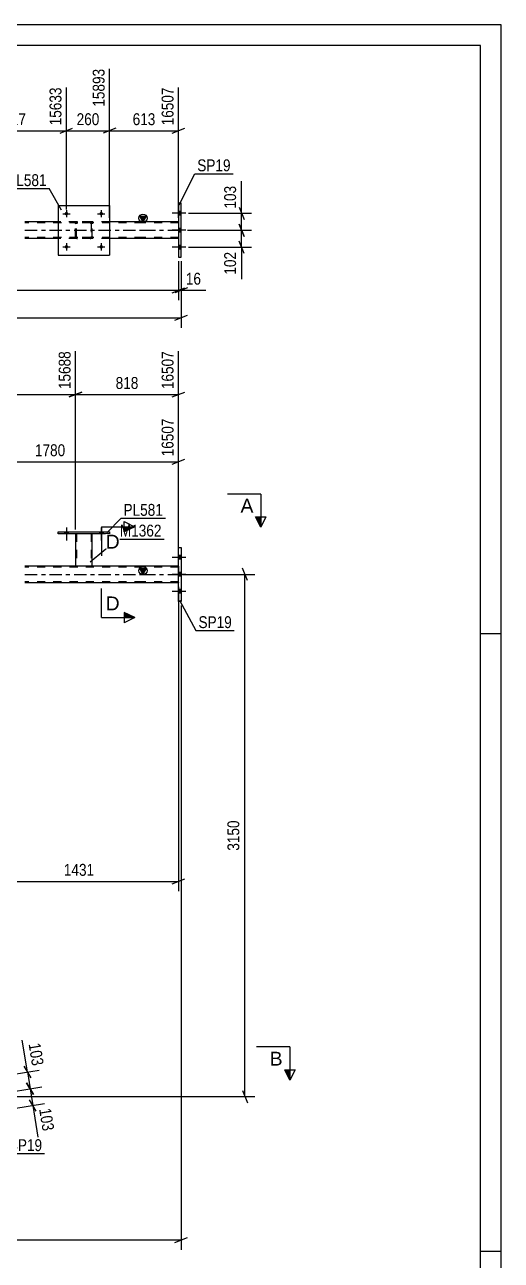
# Model space of a CAD drawing. Header units: millimetres. Extents: x 0 to 841, y 0 to 594.
# Drawn here: x 726.1 to 841, y 295.9 to 594 of the extents above; entities that cross this region are included whole.
import ezdxf

# ---------------------------------------------------------------- set-up
doc = ezdxf.new("R2010")
doc.units = ezdxf.units.MM
doc.linetypes.add('DXK_LINE_DOT2', pattern=[3.9198, 1.9599, -1.9599])
doc.linetypes.add('DXK_LINE_DOT3', pattern=[5.9187, 2.979, -0.9799, 0.9799, -0.9799])
doc.styles.add('Arial', font='ARIAL.TTF', dxfattribs={"height": 0.2})
doc.styles.add('Arial Narrow', font='ARIALN.TTF', dxfattribs={"height": 0.2})

# ---------------------------------------------------------------- blocks, each defined once
blk = doc.blocks.new('Unknown-318893504-1135')
at = {"color": 5, "linetype": 'Continuous'}
for p, q in [((841, 594), (0, 594)), ((841, 0), (841, 594)), ((836, 589), (5, 589)), ((836, 5), (836, 589)), ((841, 447), (836, 447)), ((841, 298), (836, 298))]:
    blk.add_line(p, q, dxfattribs=at)
blk = doc.blocks.new('Part-318893504-4783 - 4767')
at = {"color": 2, "linetype": 'Continuous'}
for p, q in [((763.84, 550.91), (763.2, 550.91)), ((763.2, 550.91), (763.2, 537.91)), ((763.84, 537.91), (763.84, 550.91)), ((763.2, 537.91), (763.84, 537.91))]:
    blk.add_line(p, q, dxfattribs=at)
blk = doc.blocks.new('Part-318893504-4851 - 4767')
at = {"color": 2, "linetype": 'Continuous'}
for p, q in [((734.18, 550.41), (734.18, 538.41)), ((734.18, 550.41), (746.58, 550.41)), ((746.58, 550.41), (746.58, 538.41)), ((734.18, 538.41), (746.58, 538.41))]:
    blk.add_line(p, q, dxfattribs=at)
blk = doc.blocks.new('Bolt-318893504-4904 - 4767')
at = {"linetype": 'Continuous'}
for points in [[(736.62, 540.41, -1), (735.74, 540.41, -1)], [(745.02, 540.41, -1), (744.14, 540.41, -1)]]:
    blk.add_hatch(color=1, dxfattribs=at).paths.add_polyline_path(points)
at = {"color": 1, "linetype": 'Continuous'}
for p, q in [((735.3, 540.41), (737.06, 540.41)), ((736.18, 541.29), (736.18, 539.53)), ((743.7, 540.41), (745.46, 540.41)), ((744.58, 541.29), (744.58, 539.53))]:
    blk.add_line(p, q, dxfattribs=at)
blk = doc.blocks.new('Bolt-318893504-4938 - 4767')
at = {"linetype": 'Continuous'}
for points in [[(763.84, 548.07), (763.84, 548.95), (763.2, 548.95), (763.2, 548.07)], [(763.84, 548.07), (763.84, 548.95), (763.2, 548.95), (763.2, 548.07)], [(763.84, 548.07), (763.84, 548.95), (763.2, 548.95), (763.2, 548.07)], [(763.84, 543.97), (763.84, 544.85), (763.2, 544.85), (763.2, 543.97)], [(763.84, 543.97), (763.84, 544.85), (763.2, 544.85), (763.2, 543.97)], [(763.84, 539.87), (763.84, 540.75), (763.2, 540.75), (763.2, 539.87)], [(763.84, 539.87), (763.84, 540.75), (763.2, 540.75), (763.2, 539.87)], [(763.84, 539.87), (763.84, 540.75), (763.2, 540.75), (763.2, 539.87)]]:
    blk.add_hatch(color=1, dxfattribs=at).paths.add_polyline_path(points)
at = {"color": 1, "linetype": 'Continuous'}
for p, q in [((763.84, 548.95), (763.2, 548.95)), ((763.84, 548.95), (763.2, 548.95)), ((763.84, 548.95), (763.2, 548.95)), ((765, 548.51), (761.68, 548.51)), ((765, 548.51), (761.68, 548.51)), ((765, 548.51), (761.68, 548.51)), ((763.84, 548.07), (763.2, 548.07)), ((763.84, 548.07), (763.2, 548.07)), ((763.84, 548.07), (763.2, 548.07)), ((765, 544.41), (761.68, 544.41)), ((765, 544.41), (761.68, 544.41)), ((763.84, 544.85), (763.2, 544.85)), ((763.84, 544.85), (763.2, 544.85)), ((763.84, 543.97), (763.2, 543.97)), ((763.84, 543.97), (763.2, 543.97)), ((765, 540.31), (761.68, 540.31)), ((765, 540.31), (761.68, 540.31)), ((765, 540.31), (761.68, 540.31)), ((763.84, 540.75), (763.2, 540.75)), ((763.84, 540.75), (763.2, 540.75)), ((763.84, 540.75), (763.2, 540.75)), ((763.84, 539.87), (763.2, 539.87)), ((763.84, 539.87), (763.2, 539.87)), ((763.84, 539.87), (763.2, 539.87))]:
    blk.add_line(p, q, dxfattribs=at)
blk = doc.blocks.new('Part-318893504-4846 - 4767')
at = {"color": 7, "linetype": 'DXK_LINE_DOT2'}
for p, q in [((738.42, 546.12), (738.38, 545.93)), ((738.38, 545.93), (738.39, 545.98)), ((738.38, 542.89), (738.38, 545.93)), ((738.39, 545.98), (738.42, 546.12)), ((738.62, 545.93), (738.64, 546.02)), ((738.62, 542.89), (738.62, 545.93)), ((738.64, 546.02), (738.69, 546.1)), ((738.68, 546.38), (738.86, 546.41)), ((738.86, 546.41), (738.68, 546.38)), ((738.69, 546.1), (738.77, 546.15)), ((738.77, 546.15), (738.86, 546.17)), ((741.9, 546.41), (738.86, 546.41)), ((741.9, 546.17), (738.86, 546.17)), ((741.9, 546.41), (742.09, 546.38)), ((742.09, 546.38), (741.9, 546.41)), ((741.9, 546.17), (742, 546.15)), ((742, 546.15), (742.07, 546.1)), ((742.07, 546.1), (742.13, 546.02)), ((742.13, 546.02), (742.14, 545.93)), ((742.14, 545.93), (742.14, 542.89)), ((742.35, 546.12), (742.37, 545.98)), ((742.38, 545.93), (742.35, 546.12)), ((742.37, 545.98), (742.38, 545.93)), ((742.38, 542.89), (742.38, 545.93)), ((738.42, 542.71), (738.38, 542.89)), ((738.38, 542.89), (738.42, 542.71)), ((738.64, 542.8), (738.62, 542.89)), ((738.69, 542.72), (738.64, 542.8)), ((738.77, 542.67), (738.69, 542.72)), ((738.86, 542.65), (738.77, 542.67)), ((741.9, 542.65), (738.86, 542.65)), ((742, 542.67), (741.9, 542.65)), ((742.07, 542.72), (742, 542.67)), ((742.13, 542.8), (742.07, 542.72)), ((742.14, 542.89), (742.13, 542.8)), ((742.38, 542.89), (742.35, 542.71)), ((742.35, 542.71), (742.38, 542.89)), ((738.86, 542.41), (738.68, 542.45)), ((738.68, 542.45), (738.86, 542.41)), ((741.9, 542.41), (738.86, 542.41)), ((742.09, 542.45), (741.9, 542.41)), ((741.9, 542.41), (742.09, 542.45))]:
    blk.add_line(p, q, dxfattribs=at)
at = {"color": 7, "linetype": 'DXK_LINE_DOT3'}
blk.add_line((740.38, 544.41), (740.38, 544.41), dxfattribs=at)
at = {"color": 7, "linetype": 'DXK_LINE_DOT2'}
for centre, start, end in [((738.86, 545.93), 112.5, 157.5), ((738.86, 545.93), 112.5, 157.5), ((741.9, 545.93), 22.5, 67.5), ((741.9, 545.93), 22.5, 67.5), ((738.86, 542.89), 202.5, 247.5), ((738.86, 542.89), 202.5, 247.5), ((741.9, 542.89), 292.5, 337.5), ((741.9, 542.89), 292.5, 337.5)]:
    blk.add_arc(centre, 0.48, start, end, dxfattribs=at)
blk = doc.blocks.new('Bolt-318893504-4905 - 4767')
at = {"linetype": 'Continuous'}
for points in [[(736.62, 548.41, -1), (735.74, 548.41, -1)], [(745.02, 548.41, -1), (744.14, 548.41, -1)]]:
    blk.add_hatch(color=1, dxfattribs=at).paths.add_polyline_path(points)
at = {"color": 1, "linetype": 'Continuous'}
for p, q in [((736.18, 549.29), (736.18, 547.53)), ((744.58, 549.29), (744.58, 547.53)), ((735.3, 548.41), (737.06, 548.41)), ((743.7, 548.41), (745.46, 548.41))]:
    blk.add_line(p, q, dxfattribs=at)
blk = doc.blocks.new('Part-318893504-4945 - 4767')
at = {"linetype": 'Continuous'}
blk.add_hatch(color=2, dxfattribs=at).paths.add_polyline_path([(754.64, 546.41), (753.84, 547.81), (755.44, 547.81)])
at = {"color": 2, "linetype": 'Continuous'}
for p, q in [((734.18, 546.41), (726.18, 546.41)), ((754.58, 546.41), (746.58, 546.41)), ((754.64, 546.41), (753.84, 547.81)), ((753.84, 547.81), (755.44, 547.81)), ((755.44, 547.81), (754.64, 546.41)), ((763.2, 546.41), (754.68, 546.41)), ((734.18, 542.41), (726.18, 542.41)), ((754.58, 542.41), (746.58, 542.41)), ((763.2, 542.41), (754.68, 542.41))]:
    blk.add_line(p, q, dxfattribs=at)
at = {"color": 7, "linetype": 'DXK_LINE_DOT2'}
for p, q in [((754.58, 546.17), (726.18, 546.17)), ((746.58, 546.41), (734.18, 546.41)), ((763.2, 546.17), (754.68, 546.17)), ((763.2, 546.41), (763.2, 542.41)), ((754.58, 542.65), (726.18, 542.65)), ((763.2, 542.65), (754.68, 542.65)), ((746.58, 542.41), (734.18, 542.41))]:
    blk.add_line(p, q, dxfattribs=at)
at = {"color": 7, "linetype": 'DXK_LINE_DOT3'}
for p, q in [((726.18, 544.41), (754.58, 544.41)), ((754.68, 544.41), (763.2, 544.41))]:
    blk.add_line(p, q, dxfattribs=at)
at = {"color": 2, "linetype": 'Continuous'}
blk.add_circle((754.64, 547.31), 1, dxfattribs=at)
blk = doc.blocks.new('Part-318893504-3291 - 3250')
at = {"color": 2, "linetype": 'Continuous'}
for p, q in [((734.18, 471.67), (746.58, 471.67)), ((734.18, 471.19), (734.18, 471.67)), ((746.58, 471.19), (734.18, 471.19)), ((746.58, 471.67), (746.58, 471.19))]:
    blk.add_line(p, q, dxfattribs=at)
blk = doc.blocks.new('Part-318893504-3286 - 3250')
at = {"color": 7, "linetype": 'DXK_LINE_DOT2'}
for p, q in [((742.38, 471.2), (738.38, 471.2)), ((738.38, 471.2), (738.38, 471.19)), ((738.38, 471.2), (738.38, 471.19)), ((738.62, 471.2), (738.62, 463.36)), ((742.14, 471.2), (742.14, 463.36)), ((742.38, 471.19), (742.38, 471.2)), ((742.38, 471.2), (742.38, 471.19)), ((738.38, 463.37), (738.38, 463.36)), ((738.38, 463.36), (738.39, 463.36)), ((738.39, 463.36), (738.38, 463.36)), ((742.09, 463.36), (742.13, 463.36)), ((742.09, 463.36), (742.13, 463.36)), ((742.13, 463.36), (742.14, 463.36)), ((742.13, 463.36), (742.14, 463.36)), ((742.38, 463.36), (742.35, 463.36)), ((742.38, 463.36), (742.38, 463.37)), ((742.38, 463.36), (742.38, 463.37)), ((742.38, 463.36), (742.38, 463.36))]:
    blk.add_line(p, q, dxfattribs=at)
at = {"color": 2, "linetype": 'Continuous'}
for p, q in [((738.38, 471.19), (738.38, 463.37)), ((742.38, 463.37), (742.38, 471.19)), ((742.38, 463.36), (738.39, 463.36))]:
    blk.add_line(p, q, dxfattribs=at)
blk = doc.blocks.new('Bolt-318893504-3297 - 3250')
at = {"linetype": 'Continuous'}
for points in [[(735.74, 471.19), (736.62, 471.19), (736.62, 471.67), (735.74, 471.67)], [(744.14, 471.19), (745.02, 471.19), (745.02, 471.67), (744.14, 471.67)]]:
    blk.add_hatch(color=1, dxfattribs=at).paths.add_polyline_path(points)
at = {"color": 1, "linetype": 'Continuous'}
for p, q in [((735.74, 471.67), (735.74, 471.19)), ((736.18, 472.67), (736.18, 469.55)), ((736.62, 471.67), (736.62, 471.19)), ((744.14, 471.67), (744.14, 471.19)), ((744.58, 472.67), (744.58, 469.55)), ((745.02, 471.67), (745.02, 471.19))]:
    blk.add_line(p, q, dxfattribs=at)
blk = doc.blocks.new('Bolt-318893504-3362 - 3250')
at = {"linetype": 'Continuous'}
for points in [[(735.74, 471.19), (736.62, 471.19), (736.62, 471.67), (735.74, 471.67)], [(744.14, 471.19), (745.02, 471.19), (745.02, 471.67), (744.14, 471.67)]]:
    blk.add_hatch(color=1, dxfattribs=at).paths.add_polyline_path(points)
at = {"color": 1, "linetype": 'Continuous'}
for p, q in [((735.74, 471.67), (735.74, 471.19)), ((736.18, 472.67), (736.18, 469.55)), ((736.62, 471.67), (736.62, 471.19)), ((744.14, 471.67), (744.14, 471.19)), ((744.58, 472.67), (744.58, 469.55)), ((745.02, 471.67), (745.02, 471.19))]:
    blk.add_line(p, q, dxfattribs=at)
blk = doc.blocks.new('Part-318893504-3689 - 3250')
at = {"color": 2, "linetype": 'Continuous'}
for p, q in [((763.2, 454.87), (763.2, 467.87)), ((763.2, 467.87), (763.84, 467.87)), ((763.84, 467.87), (763.84, 454.87)), ((763.84, 454.87), (763.2, 454.87))]:
    blk.add_line(p, q, dxfattribs=at)
blk = doc.blocks.new('Part-318893504-3659 - 3250')
at = {"linetype": 'Continuous'}
blk.add_hatch(color=2, dxfattribs=at).paths.add_polyline_path([(754.64, 461.37), (753.84, 462.77), (755.44, 462.77)])
at = {"color": 2, "linetype": 'Continuous'}
for p, q in [((738.38, 463.37), (726.18, 463.37)), ((754.58, 463.37), (742.38, 463.37)), ((754.64, 461.37), (753.84, 462.77)), ((753.84, 462.77), (755.44, 462.77)), ((755.44, 462.77), (754.64, 461.37)), ((763.2, 463.37), (754.68, 463.37)), ((754.58, 459.37), (726.18, 459.37)), ((763.2, 459.37), (754.68, 459.37))]:
    blk.add_line(p, q, dxfattribs=at)
at = {"color": 7, "linetype": 'DXK_LINE_DOT2'}
for p, q in [((754.58, 463.13), (726.18, 463.13)), ((742.38, 463.37), (738.38, 463.37)), ((763.2, 463.13), (754.68, 463.13)), ((763.2, 463.37), (763.2, 459.37)), ((754.58, 459.61), (726.18, 459.61)), ((763.2, 459.61), (754.68, 459.61))]:
    blk.add_line(p, q, dxfattribs=at)
at = {"color": 7, "linetype": 'DXK_LINE_DOT3'}
for p, q in [((726.18, 461.37), (754.58, 461.37)), ((754.68, 461.37), (763.2, 461.37))]:
    blk.add_line(p, q, dxfattribs=at)
at = {"color": 2, "linetype": 'Continuous'}
blk.add_circle((754.64, 462.27), 1, dxfattribs=at)
blk = doc.blocks.new('Bolt-318893504-3544 - 3250')
at = {"linetype": 'Continuous'}
for points in [[(763.2, 465.91), (763.2, 465.03), (763.84, 465.03), (763.84, 465.91)], [(763.2, 465.91), (763.2, 465.03), (763.84, 465.03), (763.84, 465.91)], [(763.2, 465.91), (763.2, 465.03), (763.84, 465.03), (763.84, 465.91)], [(763.2, 461.81), (763.2, 460.93), (763.84, 460.93), (763.84, 461.81)], [(763.2, 461.81), (763.2, 460.93), (763.84, 460.93), (763.84, 461.81)], [(763.2, 457.71), (763.2, 456.83), (763.84, 456.83), (763.84, 457.71)], [(763.2, 457.71), (763.2, 456.83), (763.84, 456.83), (763.84, 457.71)], [(763.2, 457.71), (763.2, 456.83), (763.84, 456.83), (763.84, 457.71)]]:
    blk.add_hatch(color=1, dxfattribs=at).paths.add_polyline_path(points)
at = {"color": 1, "linetype": 'Continuous'}
for p, q in [((765, 465.47), (761.68, 465.47)), ((765, 465.47), (761.68, 465.47)), ((765, 465.47), (761.68, 465.47)), ((763.84, 465.91), (763.2, 465.91)), ((763.84, 465.91), (763.2, 465.91)), ((763.84, 465.91), (763.2, 465.91)), ((763.84, 465.03), (763.2, 465.03)), ((763.84, 465.03), (763.2, 465.03)), ((763.84, 465.03), (763.2, 465.03)), ((765, 461.37), (761.68, 461.37)), ((765, 461.37), (761.68, 461.37)), ((763.84, 461.81), (763.2, 461.81)), ((763.84, 461.81), (763.2, 461.81)), ((763.84, 460.93), (763.2, 460.93)), ((763.84, 460.93), (763.2, 460.93)), ((765, 457.27), (761.68, 457.27)), ((765, 457.27), (761.68, 457.27)), ((765, 457.27), (761.68, 457.27)), ((763.84, 457.71), (763.2, 457.71)), ((763.84, 457.71), (763.2, 457.71)), ((763.84, 457.71), (763.2, 457.71)), ((763.84, 456.83), (763.2, 456.83)), ((763.84, 456.83), (763.2, 456.83)), ((763.84, 456.83), (763.2, 456.83))]:
    blk.add_line(p, q, dxfattribs=at)
blk = doc.blocks.new('StraightDimension-318893504-5585 - 4767')
at = {"color": 7, "linetype": 'Continuous'}
for p, q in [((763.84, 536.91), (763.84, 520.9)), ((124.11, 523.3), (763.84, 523.3)), ((762.34, 522.7), (765.34, 523.9))]:
    blk.add_line(p, q, dxfattribs=at)
blk = doc.blocks.new('StraightDimension-318893504-8402 - 4767')
at = {"color": 7, "linetype": 'Continuous'}
for p, q in [((763.2, 536.91), (763.2, 527.54)), ((763.84, 536.91), (763.84, 527.54)), ((761.7, 529.34), (764.7, 530.54)), ((765.34, 530.54), (762.34, 529.34)), ((763.2, 529.94), (763.84, 529.94))]:
    blk.add_line(p, q, dxfattribs=at)
at = {"color": 0}
blk.add_wipeout([(769.23, 530.69), (769.23, 534.89), (764.37, 534.89), (764.37, 530.69)], dxfattribs=at)
at = {"color": 7, "linetype": 'Continuous'}
blk.add_line((763.84, 529.94), (769.75, 529.94), dxfattribs=at)
blk.add_line((763.84, 529.94), (769.75, 529.94), dxfattribs=at)
at = {"color": 3, "style": 'Arial Narrow'}
blk.add_text('16', height=2.863, dxfattribs=at).set_placement((764.97, 531.29))
blk = doc.blocks.new('StraightDimension-318893504-8403 - 4767')
at = {"color": 7, "linetype": 'Continuous'}
for p, q in [((763.2, 536.91), (763.2, 527.54)), ((124.75, 529.94), (763.2, 529.94)), ((761.7, 529.34), (764.7, 530.54))]:
    blk.add_line(p, q, dxfattribs=at)
blk = doc.blocks.new('StraightDimension-318893504-9071 - 4767')
at = {"color": 7, "linetype": 'Continuous'}
for p, q in [((746.58, 547.41), (746.58, 583.36)), ((763.2, 547.41), (763.2, 578.86)), ((748.08, 569.02), (745.08, 567.82)), ((746.58, 568.42), (763.2, 568.42)), ((761.7, 567.82), (764.7, 569.02))]:
    blk.add_line(p, q, dxfattribs=at)
at = {"color": 0}
blk.add_wipeout([(758.24, 569.17), (758.24, 573.37), (751.55, 573.37), (751.55, 569.17)], dxfattribs=at)
at = {"color": 0, "linetype": 'Continuous'}
blk.add_wipeout([(762.6, 579.46), (758.4, 579.46), (758.4, 569.12), (762.6, 569.12)], dxfattribs=at)
at = {"color": 3, "linetype": 'Continuous', "style": 'Arial Narrow'}
blk.add_text('16507', height=2.863, rotation=90.0002, dxfattribs=at).set_placement((762, 569.72))
at = {"color": 3, "style": 'Arial Narrow'}
blk.add_text('613', height=2.863, dxfattribs=at).set_placement((752.15, 569.77))
blk = doc.blocks.new('StraightDimension-318893504-9072 - 4767')
at = {"color": 7, "linetype": 'Continuous'}
for p, q in [((746.58, 547.41), (746.58, 583.36)), ((736.18, 549.41), (736.18, 578.86)), ((734.68, 567.82), (737.68, 569.02)), ((736.18, 568.42), (746.58, 568.42)), ((748.08, 569.02), (745.08, 567.82))]:
    blk.add_line(p, q, dxfattribs=at)
at = {"color": 0}
blk.add_wipeout([(744.73, 569.17), (744.73, 573.37), (738.04, 573.37), (738.04, 569.17)], dxfattribs=at)
at = {"color": 0, "linetype": 'Continuous'}
blk.add_wipeout([(745.98, 583.96), (741.78, 583.96), (741.78, 573.62), (745.98, 573.62)], dxfattribs=at)
at = {"color": 3, "linetype": 'Continuous', "style": 'Arial Narrow'}
blk.add_text('15893', height=2.863, rotation=90.0002, dxfattribs=at).set_placement((745.38, 574.22))
at = {"color": 3, "style": 'Arial Narrow'}
blk.add_text('260', height=2.863, dxfattribs=at).set_placement((738.64, 569.77))
blk = doc.blocks.new('StraightDimension-318893504-9073 - 4767')
at = {"color": 7, "linetype": 'Continuous'}
for p, q in [((709.4, 547.41), (709.4, 583.36)), ((736.18, 549.41), (736.18, 578.86)), ((710.9, 569.02), (707.9, 567.82)), ((709.4, 568.42), (736.18, 568.42)), ((734.68, 567.82), (737.68, 569.02))]:
    blk.add_line(p, q, dxfattribs=at)
at = {"color": 0, "linetype": 'Continuous'}
blk.add_wipeout([(735.58, 579.46), (731.38, 579.46), (731.38, 569.12), (735.58, 569.12)], dxfattribs=at)
at = {"color": 0}
blk.add_wipeout([(727.05, 569.17), (727.05, 573.37), (718.54, 573.37), (718.54, 569.17)], dxfattribs=at)
at = {"color": 3, "linetype": 'Continuous', "style": 'Arial Narrow'}
blk.add_text('15633', height=2.863, rotation=90.0002, dxfattribs=at).set_placement((734.98, 569.72))
at = {"color": 3, "style": 'Arial Narrow'}
blk.add_text('1017', height=2.863, dxfattribs=at).set_placement((719.14, 569.77))
blk = doc.blocks.new('StraightDimension-318893504-11488 - 4767')
at = {"color": 7, "linetype": 'Continuous'}
for p, q in [((777.82, 550.01), (779.02, 547.01)), ((765.59, 548.51), (780.82, 548.51)), ((779.02, 542.91), (777.82, 545.91)), ((778.42, 544.41), (778.42, 548.51)), ((765.38, 544.41), (780.82, 544.41))]:
    blk.add_line(p, q, dxfattribs=at)
at = {"color": 0}
blk.add_wipeout([(777.67, 555.72), (773.47, 555.72), (773.47, 549.04), (777.67, 549.04)], dxfattribs=at)
at = {"color": 7, "linetype": 'Continuous'}
blk.add_line((778.42, 548.51), (778.42, 556.25), dxfattribs=at)
blk.add_line((778.42, 548.51), (778.42, 556.25), dxfattribs=at)
at = {"color": 3, "style": 'Arial Narrow'}
blk.add_text('103', height=2.863, rotation=90.0002, dxfattribs=at).set_placement((777.07, 549.64))
blk = doc.blocks.new('StraightDimension-318893504-11489 - 4767')
at = {"color": 7, "linetype": 'Continuous'}
for p, q in [((777.82, 545.91), (779.02, 542.91)), ((765.38, 544.41), (780.82, 544.41)), ((778.42, 540.31), (778.42, 544.41)), ((765.57, 540.31), (780.82, 540.31)), ((779.02, 538.81), (777.82, 541.81))]:
    blk.add_line(p, q, dxfattribs=at)
at = {"color": 0}
blk.add_wipeout([(777.67, 539.79), (773.47, 539.79), (773.47, 533.1), (777.67, 533.1)], dxfattribs=at)
at = {"color": 7, "linetype": 'Continuous'}
blk.add_line((778.42, 540.31), (778.42, 532.58), dxfattribs=at)
blk.add_line((778.42, 540.31), (778.42, 532.58), dxfattribs=at)
at = {"color": 3, "style": 'Arial Narrow'}
blk.add_text('102', height=2.863, rotation=90.0002, dxfattribs=at).set_placement((777.07, 533.7))
blk = doc.blocks.new('StraightDimension-318893504-12218 - 3250')
at = {"color": 7, "linetype": 'Continuous'}
for p, q in [((701.28, 460.37), (701.28, 498.99)), ((763.2, 464.37), (763.2, 498.99)), ((702.78, 489.15), (699.78, 487.95)), ((761.7, 487.95), (764.7, 489.15)), ((701.28, 488.55), (763.2, 488.55))]:
    blk.add_line(p, q, dxfattribs=at)
at = {"color": 0, "linetype": 'Continuous'}
blk.add_wipeout([(762.6, 499.59), (758.4, 499.59), (758.4, 489.25), (762.6, 489.25)], dxfattribs=at)
at = {"color": 0}
blk.add_wipeout([(736.5, 489.3), (736.5, 493.5), (727.99, 493.5), (727.99, 489.3)], dxfattribs=at)
at = {"color": 3, "linetype": 'Continuous', "style": 'Arial Narrow'}
blk.add_text('16507', height=2.863, rotation=90.0002, dxfattribs=at).set_placement((762, 489.85))
at = {"color": 3, "style": 'Arial Narrow'}
blk.add_text('1780', height=2.863, dxfattribs=at).set_placement((728.59, 489.9))
blk = doc.blocks.new('StraightDimension-318893504-7962 - 3250')
at = {"color": 7, "linetype": 'Continuous'}
for p, q in [((738.38, 472.2), (738.38, 515.22)), ((763.2, 464.37), (763.2, 515.22)), ((739.88, 505.38), (736.88, 504.18)), ((738.38, 504.78), (763.2, 504.78)), ((761.7, 504.18), (764.7, 505.38))]:
    blk.add_line(p, q, dxfattribs=at)
at = {"color": 0, "linetype": 'Continuous'}
blk.add_wipeout([(762.6, 515.82), (758.4, 515.82), (758.4, 505.48), (762.6, 505.48)], dxfattribs=at)
at = {"color": 0}
blk.add_wipeout([(754.14, 505.53), (754.14, 509.73), (747.45, 509.73), (747.45, 505.53)], dxfattribs=at)
at = {"color": 3, "linetype": 'Continuous', "style": 'Arial Narrow'}
blk.add_text('16507', height=2.863, rotation=90.0002, dxfattribs=at).set_placement((762, 506.08))
at = {"color": 3, "style": 'Arial Narrow'}
blk.add_text('818', height=2.863, dxfattribs=at).set_placement((748.05, 506.13))
blk = doc.blocks.new('StraightDimension-318893504-12575 - 3250')
at = {"color": 7, "linetype": 'Continuous'}
for p, q in [((717.89, 339.9), (729.59, 341.79)), ((725.94, 342.72), (727.61, 339.95)), ((726.77, 341.34), (727.43, 337.29)), ((718.54, 335.85), (730.24, 337.74)), ((728.26, 335.9), (726.6, 338.67))]:
    blk.add_line(p, q, dxfattribs=at)
at = {"color": 0}
blk.add_wipeout([(727.43, 341.97), (731.58, 342.64), (730.51, 349.24), (726.36, 348.57)], dxfattribs=at)
at = {"color": 7, "linetype": 'Continuous'}
blk.add_line((726.77, 341.34), (725.54, 348.97), dxfattribs=at)
blk.add_line((726.77, 341.34), (725.54, 348.97), dxfattribs=at)
at = {"color": 3, "style": 'Arial Narrow'}
blk.add_text('103', height=2.863, rotation=-80.8157, dxfattribs=at).set_placement((727.05, 348.08))
blk = doc.blocks.new('StraightDimension-318893504-12566 - 3250')
at = {"color": 7, "linetype": 'Continuous'}
for p, q in [((779.8, 459.87), (778.6, 462.87)), ((764.2, 461.37), (781.6, 461.37)), ((779.2, 335.37), (779.2, 461.37)), ((778.6, 336.87), (779.8, 333.87)), ((716.54, 335.37), (781.6, 335.37))]:
    blk.add_line(p, q, dxfattribs=at)
at = {"color": 0}
blk.add_wipeout([(778.45, 402.62), (774.25, 402.62), (774.25, 394.11), (778.45, 394.11)], dxfattribs=at)
at = {"color": 3, "style": 'Arial Narrow'}
blk.add_text('3150', height=2.863, rotation=90.0002, dxfattribs=at).set_placement((777.85, 394.71))
blk = doc.blocks.new('StraightDimension-318893504-3990 - 3250')
at = {"color": 7, "linetype": 'Continuous'}
for p, q in [((763.84, 453.87), (763.84, 298.42)), ((762.34, 300.22), (765.34, 301.42)), ((93.14, 300.82), (763.84, 300.82))]:
    blk.add_line(p, q, dxfattribs=at)
blk = doc.blocks.new('StraightDimension-318893504-7963 - 3250')
at = {"color": 7, "linetype": 'Continuous'}
for p, q in [((688.66, 472.2), (688.66, 515.22)), ((738.38, 472.2), (738.38, 515.22)), ((690.16, 505.38), (687.16, 504.18)), ((688.66, 504.78), (738.38, 504.78)), ((736.88, 504.18), (739.88, 505.38))]:
    blk.add_line(p, q, dxfattribs=at)
at = {"color": 0, "linetype": 'Continuous'}
blk.add_wipeout([(737.78, 515.82), (733.58, 515.82), (733.58, 505.48), (737.78, 505.48)], dxfattribs=at)
at = {"color": 0}
blk.add_wipeout([(717.78, 505.53), (717.78, 509.73), (709.27, 509.73), (709.27, 505.53)], dxfattribs=at)
at = {"color": 3, "linetype": 'Continuous', "style": 'Arial Narrow'}
blk.add_text('15688', height=2.863, rotation=90.0002, dxfattribs=at).set_placement((737.18, 506.08))
at = {"color": 3, "style": 'Arial Narrow'}
blk.add_text('1277', height=2.863, dxfattribs=at).set_placement((709.87, 506.13))
blk = doc.blocks.new('StraightDimension-318893504-12536 - 3250')
at = {"color": 7, "linetype": 'Continuous'}
for p, q in [((763.2, 458.37), (763.2, 384.91)), ((716.72, 387.91), (713.72, 386.71)), ((715.22, 338.37), (715.22, 390.16)), ((761.7, 386.71), (764.7, 387.91)), ((715.22, 387.31), (763.2, 387.31))]:
    blk.add_line(p, q, dxfattribs=at)
at = {"color": 0}
blk.add_wipeout([(743.47, 388.06), (743.47, 392.26), (734.96, 392.26), (734.96, 388.06)], dxfattribs=at)
at = {"color": 3, "style": 'Arial Narrow'}
blk.add_text('1431', height=2.863, dxfattribs=at).set_placement((735.56, 388.66))
blk = doc.blocks.new('StraightDimension-318893504-12574 - 3250')
at = {"color": 7, "linetype": 'Continuous'}
for p, q in [((718.54, 335.85), (730.24, 337.74)), ((726.6, 338.67), (728.26, 335.9)), ((727.43, 337.29), (728.08, 333.24)), ((728.91, 331.86), (727.25, 334.63)), ((719.2, 331.8), (730.9, 333.7))]:
    blk.add_line(p, q, dxfattribs=at)
at = {"color": 0}
blk.add_wipeout([(729.97, 326.24), (734.12, 326.91), (733.05, 333.51), (728.91, 332.84)], dxfattribs=at)
at = {"color": 7, "linetype": 'Continuous'}
blk.add_line((728.08, 333.24), (729.32, 325.6), dxfattribs=at)
blk.add_line((728.08, 333.24), (729.32, 325.6), dxfattribs=at)
at = {"color": 3, "style": 'Arial Narrow'}
blk.add_text('103', height=2.863, rotation=-80.8157, dxfattribs=at).set_placement((729.59, 332.35))
blk = doc.blocks.new('Mark-318893504-4847 - 4767')
at = {"color": 0}
blk.add_wipeout([(731.41, 555.06), (731.41, 558.06), (721.91, 558.06), (721.91, 555.06)], dxfattribs=at)
blk.add_wipeout([(731.41, 555.06), (731.41, 558.06), (721.91, 558.06), (721.91, 555.06)], dxfattribs=at)
at = {"color": 30, "linetype": 'Continuous'}
for p in [(721.31, 554.46), (735.01, 549.26)]:
    blk.add_line(p, (732.01, 554.46), dxfattribs=at)
at = {"color": 3, "style": 'Arial Narrow'}
blk.add_text('PL581', height=2.863, dxfattribs=at).set_placement((721.91, 555.06))
blk = doc.blocks.new('Mark-318893504-4779 - 4767')
at = {"color": 0}
blk.add_wipeout([(775.76, 558.64), (775.76, 561.64), (767.72, 561.64), (767.72, 558.64)], dxfattribs=at)
blk.add_wipeout([(775.76, 558.64), (775.76, 561.64), (767.72, 561.64), (767.72, 558.64)], dxfattribs=at)
at = {"color": 30, "linetype": 'Continuous'}
for p, q in [((763.36, 550.57), (767.12, 558.04)), ((767.12, 558.04), (776.36, 558.04))]:
    blk.add_line(p, q, dxfattribs=at)
at = {"color": 3, "style": 'Arial Narrow'}
blk.add_text('SP19', height=2.863, dxfattribs=at).set_placement((767.72, 558.64))
blk = doc.blocks.new('Mark-318893504-3282 - 3250')
at = {"color": 0}
blk.add_wipeout([(759.11, 470.51), (759.11, 473.51), (749.06, 473.51), (749.06, 470.51)], dxfattribs=at)
blk.add_wipeout([(759.11, 470.51), (759.11, 473.51), (749.06, 473.51), (749.06, 470.51)], dxfattribs=at)
at = {"color": 30, "linetype": 'Continuous'}
for p, q in [((741.87, 464.41), (748.46, 469.91)), ((748.46, 469.91), (759.71, 469.91))]:
    blk.add_line(p, q, dxfattribs=at)
at = {"color": 3, "style": 'Arial Narrow'}
blk.add_text('M1362', height=2.863, dxfattribs=at).set_placement((749.06, 470.51))
blk = doc.blocks.new('Mark-318893504-3287 - 3250')
at = {"color": 0}
blk.add_wipeout([(759.44, 475.51), (759.44, 478.51), (749.94, 478.51), (749.94, 475.51)], dxfattribs=at)
blk.add_wipeout([(759.44, 475.51), (759.44, 478.51), (749.94, 478.51), (749.94, 475.51)], dxfattribs=at)
at = {"color": 30, "linetype": 'Continuous'}
for p, q in [((745.94, 471.39), (749.34, 474.91)), ((749.34, 474.91), (760.04, 474.91))]:
    blk.add_line(p, q, dxfattribs=at)
at = {"color": 3, "style": 'Arial Narrow'}
blk.add_text('PL581', height=2.863, dxfattribs=at).set_placement((749.94, 475.51))
blk = doc.blocks.new('SectionMark-318893504-4683 - 3250')
at = {"color": 6, "linetype": 'Continuous'}
for p in [(790.04, 347.37), (791.29, 341.87)]:
    blk.add_line(p, (790.04, 339.37), dxfattribs=at)
at = {"color": 0, "linetype": 'Continuous'}
blk.add_wipeout([(788.29, 342.87), (788.29, 346.37), (785.18, 346.37), (785.18, 342.87)], dxfattribs=at)
at = {"linetype": 'Continuous'}
blk.add_hatch(color=6, dxfattribs=at).paths.add_polyline_path([(788.79, 341.87), (790.04, 341.87), (790.04, 339.37)])
at = {"color": 6, "linetype": 'Continuous'}
for p, q in [((790.04, 347.37), (782.04, 347.37)), ((788.79, 341.87), (791.29, 341.87)), ((790.04, 339.37), (788.79, 341.87))]:
    blk.add_line(p, q, dxfattribs=at)
at = {"color": 3, "linetype": 'Continuous', "style": 'Arial'}
blk.add_text('B', height=3.34, dxfattribs=at).set_placement((785.18, 342.87))
blk = doc.blocks.new('Mark-318893504-3685 - 3250')
at = {"color": 0}
blk.add_wipeout([(776.05, 448.42), (776.05, 451.42), (768.01, 451.42), (768.01, 448.42)], dxfattribs=at)
blk.add_wipeout([(776.05, 448.42), (776.05, 451.42), (768.01, 451.42), (768.01, 448.42)], dxfattribs=at)
at = {"color": 30, "linetype": 'Continuous'}
for p, q in [((763.44, 455.19), (767.41, 447.82)), ((767.41, 447.82), (776.65, 447.82))]:
    blk.add_line(p, q, dxfattribs=at)
at = {"color": 3, "style": 'Arial Narrow'}
blk.add_text('SP19', height=2.863, dxfattribs=at).set_placement((768.01, 448.42))
blk = doc.blocks.new('SectionMark-318893504-4675 - 3250')
at = {"color": 6, "linetype": 'Continuous'}
for p, q in [((750.14, 474.11), (752.64, 472.86)), ((744.64, 472.86), (752.64, 472.86)), ((744.64, 450.96), (752.64, 450.96)), ((752.64, 450.96), (750.14, 449.71))]:
    blk.add_line(p, q, dxfattribs=at)
at = {"color": 0, "linetype": 'Continuous'}
for points in [[(749.01, 467.61), (749.01, 471.11), (745.64, 471.11), (745.64, 467.61)], [(749.01, 452.71), (749.01, 456.21), (745.64, 456.21), (745.64, 452.71)]]:
    blk.add_wipeout(points, dxfattribs=at)
at = {"linetype": 'Continuous'}
for points in [[(750.14, 471.61), (750.14, 472.86), (752.64, 472.86)], [(750.14, 450.96), (750.14, 452.21), (752.64, 450.96)]]:
    blk.add_hatch(color=6, dxfattribs=at).paths.add_polyline_path(points)
at = {"color": 6, "linetype": 'Continuous'}
for p, q in [((750.14, 471.61), (750.14, 474.11)), ((744.64, 472.86), (744.64, 465.86)), ((752.64, 472.86), (750.14, 471.61)), ((744.64, 450.96), (744.64, 457.96)), ((752.64, 450.96), (750.14, 452.21)), ((750.14, 452.21), (750.14, 449.71))]:
    blk.add_line(p, q, dxfattribs=at)
at = {"color": 3, "linetype": 'Continuous', "style": 'Arial'}
for p in [(745.64, 467.61), (745.64, 452.71)]:
    blk.add_text('D', height=3.34, dxfattribs=at).set_placement(p)
blk = doc.blocks.new('Mark-318893504-3690 - 3250')
at = {"color": 0}
blk.add_wipeout([(730.33, 322.24), (730.33, 325.24), (722.29, 325.24), (722.29, 322.24)], dxfattribs=at)
blk.add_wipeout([(730.33, 322.24), (730.33, 325.24), (722.29, 325.24), (722.29, 322.24)], dxfattribs=at)
at = {"color": 30, "linetype": 'Continuous'}
for p, q in [((716.82, 329.76), (721.69, 321.64)), ((721.69, 321.64), (730.93, 321.64))]:
    blk.add_line(p, q, dxfattribs=at)
at = {"color": 3, "style": 'Arial Narrow'}
blk.add_text('SP19', height=2.863, dxfattribs=at).set_placement((722.29, 322.24))
blk = doc.blocks.new('SectionMark-318893504-4677 - 3250')
at = {"color": 6, "linetype": 'Continuous'}
for p in [(783.01, 480.77), (784.26, 475.27)]:
    blk.add_line(p, (783.01, 472.77), dxfattribs=at)
at = {"color": 0, "linetype": 'Continuous'}
blk.add_wipeout([(781.26, 476.27), (781.26, 479.77), (778.15, 479.77), (778.15, 476.27)], dxfattribs=at)
at = {"linetype": 'Continuous'}
blk.add_hatch(color=6, dxfattribs=at).paths.add_polyline_path([(781.76, 475.27), (783.01, 475.27), (783.01, 472.77)])
at = {"color": 6, "linetype": 'Continuous'}
for p, q in [((783.01, 480.77), (775.01, 480.77)), ((781.76, 475.27), (784.26, 475.27)), ((783.01, 472.77), (781.76, 475.27))]:
    blk.add_line(p, q, dxfattribs=at)
at = {"color": 3, "linetype": 'Continuous', "style": 'Arial'}
blk.add_text('A', height=3.34, dxfattribs=at).set_placement((778.15, 476.27))

msp = doc.modelspace()

# ---------------------------------------------------------------- block references
for name in ['Unknown-318893504-1135', 'Part-318893504-4851 - 4767', 'Bolt-318893504-4905 - 4767', 'Bolt-318893504-4938 - 4767', 'Part-318893504-4783 - 4767', 'Part-318893504-4945 - 4767', 'Part-318893504-4846 - 4767', 'Bolt-318893504-4904 - 4767', 'Part-318893504-3291 - 3250', 'Bolt-318893504-3297 - 3250', 'Bolt-318893504-3362 - 3250', 'Part-318893504-3286 - 3250', 'Bolt-318893504-3544 - 3250', 'Part-318893504-3689 - 3250', 'Part-318893504-3659 - 3250']:
    msp.add_blockref(name, (0, 0))

# ---------------------------------------------------------------- next in the draw order: block references
for name in ['StraightDimension-318893504-9071 - 4767', 'StraightDimension-318893504-5585 - 4767', 'StraightDimension-318893504-12218 - 3250', 'StraightDimension-318893504-12575 - 3250']:
    msp.add_blockref(name, (0, 0))

# ---------------------------------------------------------------- next in the draw order: block references
for name in ['StraightDimension-318893504-9072 - 4767', 'StraightDimension-318893504-11488 - 4767', 'StraightDimension-318893504-8402 - 4767', 'StraightDimension-318893504-7962 - 3250', 'StraightDimension-318893504-12566 - 3250']:
    msp.add_blockref(name, (0, 0))

# ---------------------------------------------------------------- next in the draw order: block references
for name in ['StraightDimension-318893504-9073 - 4767', 'Mark-318893504-4779 - 4767', 'StraightDimension-318893504-8403 - 4767', 'StraightDimension-318893504-7963 - 3250', 'Mark-318893504-3282 - 3250', 'StraightDimension-318893504-3990 - 3250']:
    msp.add_blockref(name, (0, 0))

# ---------------------------------------------------------------- next in the draw order: block references
for name in ['Mark-318893504-4847 - 4767', 'StraightDimension-318893504-11489 - 4767', 'Mark-318893504-3287 - 3250', 'StraightDimension-318893504-12536 - 3250']:
    msp.add_blockref(name, (0, 0))

# ---------------------------------------------------------------- next in the draw order: block references
for name in ['SectionMark-318893504-4675 - 3250', 'Mark-318893504-3685 - 3250', 'StraightDimension-318893504-12574 - 3250']:
    msp.add_blockref(name, (0, 0))

# ---------------------------------------------------------------- next in the draw order: block references
for name in ['SectionMark-318893504-4677 - 3250', 'SectionMark-318893504-4683 - 3250', 'Mark-318893504-3690 - 3250']:
    msp.add_blockref(name, (0, 0))

doc.saveas('drawing.dxf')
